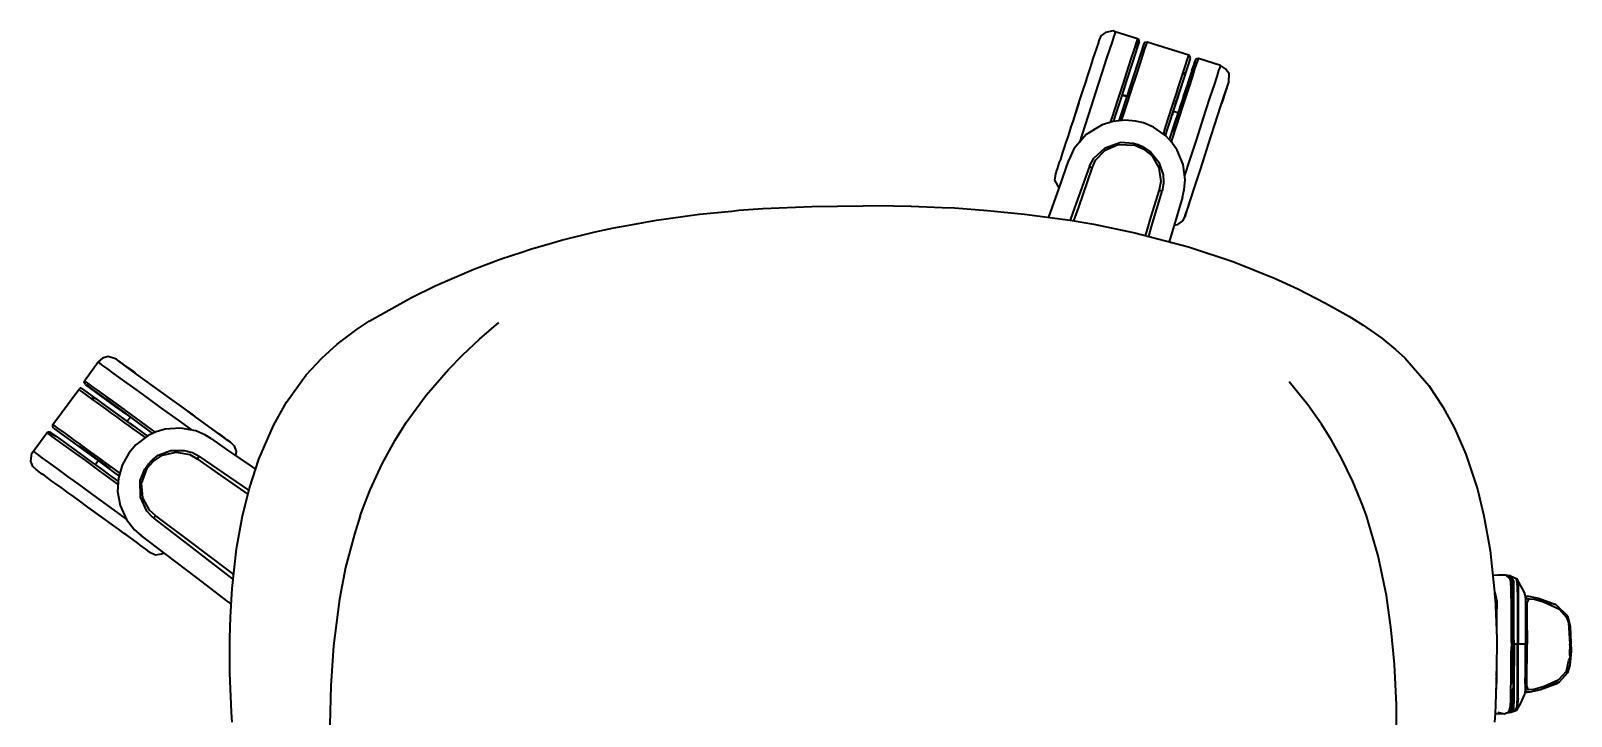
# Model space of a CAD drawing. Header units: inches. Extents: x -351 to 361, y -377 to 372.
# Drawn here: x -351 to 252, y 103 to 372 of the extents above; entities that cross this region are included whole.
import ezdxf

# ---------------------------------------------------------------- set-up
doc = ezdxf.new("R2010")
doc.units = ezdxf.units.IN
doc.header["$MEASUREMENT"] = 0
doc.layers.add('Lager 1', color=7, linetype='Continuous')

msp = doc.modelspace()

# ---------------------------------------------------------------- linework, layer by layer
at = {"layer": 'Lager 1', "color": 7, "lineweight": 35}
for points in [[(73.19, 371.28), (72.37, 371.64), (69.28, 371.02), (67.57, 369.64), (66.85, 368.04), (66.64, 367.42), (66.54, 367.06), (65.89, 365.19), (65.67, 364.39), (64.43, 360.78), (64.04, 359.39), (63.12, 356.54), (62.06, 353.29), (61.6, 351.88), (60.39, 348.14), (59.1, 344.18), (58.57, 342.55), (56.51, 336.12), (55.92, 334.46), (54.54, 330.17), (53.71, 327.58), (53.31, 326.35), (52.42, 323.61), (51.67, 321.3), (51.23, 320.17), (50.44, 317.53), (50.21, 316.96), (49.73, 315.68), (49.4, 313.17), (50.51, 311.1), (51.22, 310.14)], [(73.19, 371.28), (73.2, 371.22), (72.62, 369.51), (71.91, 367.3), (70.92, 364.29), (69.67, 360.47), (68.08, 355.57), (66.4, 350.37), (63.74, 342.17), (61.21, 334.38), (59.11, 327.92)], [(81.81, 368.45), (81.29, 366.88), (80.51, 364.48), (79.27, 360.64), (77.55, 355.36), (76.1, 350.75), (74, 344.42), (71.82, 337.61), (71.22, 335.8)], [(81.81, 368.45), (73.19, 371.28)], [(81.82, 368.49), (74.38, 370.88)], [(82.35, 368.15), (82.31, 367.63), (81.67, 364.74)], [(81.81, 368.45), (81.82, 368.49)], [(81.81, 368.45), (82.46, 368.25)], [(82.46, 368.25), (81.82, 368.49)], [(82.48, 367.27), (82.46, 368.25)], [(82.48, 367.27), (82.3, 366.7), (81.67, 364.74), (81.23, 363.37), (76.37, 348.47)], [(84.38, 366.6), (77.67, 345.95)], [(83.44, 360.46), (84.66, 364.2), (85.39, 366.45), (85.62, 367.18), (85.64, 367.23)], [(85.64, 367.23), (84.78, 367.05), (84.38, 366.6)], [(101.95, 362.05), (85.64, 367.23)], [(99.5, 354.53), (100.52, 357.64), (101.32, 360.12), (101.73, 361.37), (101.95, 362.05)], [(102.59, 360.79), (102.52, 361.26), (102.51, 361.31), (101.95, 362.05)], [(75.67, 336.53), (76.5, 339.09), (77.68, 342.74), (79.4, 348.02), (79.95, 349.72), (81.05, 353.1), (81.57, 354.71), (82.35, 357.09), (82.99, 359.15), (83.44, 360.46)], [(95.13, 328.13), (95.54, 329.41), (97.28, 334.66), (99.54, 341.6), (99.67, 342.01), (99.81, 342.44), (101.95, 349.02), (103.53, 353.9), (104.38, 356.68), (105.47, 359.88), (105.77, 360.77)], [(97.81, 339.56), (95.87, 340.09), (102.18, 359.5), (102.2, 359.58), (102.59, 360.79)], [(100.33, 314.75), (100.39, 314.91), (102.37, 321.02), (104.91, 328.81), (107.07, 335.46), (108.69, 340.45), (110.37, 345.63), (111.96, 350.54), (113.02, 353.77), (113.76, 356.07), (114.19, 357.33), (114.39, 358.01)], [(100.45, 298.82), (100.73, 299.69), (101.29, 301.42), (102.6, 305.43), (104.47, 311.05), (106.22, 316.57), (107.59, 320.62), (109.57, 326.89), (112.07, 334.57), (114.54, 342.2), (116.24, 347.4), (117.19, 350.33), (117.64, 351.51), (117.71, 354.85), (116.37, 356.81), (114.39, 358.01)], [(103.45, 356.77), (102.31, 353.38)], [(104.37, 359.74), (102.63, 354.38)], [(103.21, 356.15), (104.45, 359.43)], [(104.46, 360), (104.05, 358.73)], [(105.77, 360.77), (104.98, 360.72), (104.46, 360)], [(114.39, 358.01), (105.77, 360.77)], [(79.62, 351.96), (75.19, 338.32)], [(92.15, 331.05), (92.4, 332.66), (94.01, 337.61), (95.56, 342.39), (96.2, 344.37), (97.22, 347.49), (97.81, 349.31), (99.19, 353.56), (99.5, 354.53)], [(92.79, 330.6), (93.59, 333.06), (99.3, 350.66)], [(101.63, 350.8), (98.42, 341.43)], [(100.36, 353.92), (100.46, 355.07), (99.5, 354.53)], [(102.62, 354.34), (99.87, 345.89)], [(101.94, 352.13), (99.88, 345.93)], [(99.88, 345.93), (101.63, 350.8)], [(102.31, 353.24), (100.85, 348.89)], [(102.94, 355.19), (101.61, 351.25)], [(114.78, 342.91), (115.28, 344.26), (116.4, 347.9), (116.7, 348.68), (117.22, 350.41)], [(76.74, 349.62), (74.9, 343.92), (73.63, 340.03), (72.42, 336.32), (72.36, 336.14), (72.31, 336.13), (72.36, 336.13)], [(77.68, 345.98), (75.75, 346.54)], [(75.75, 346.54), (77.67, 345.95)], [(97.04, 344.36), (95.43, 338.74)], [(96.47, 335.43), (100.15, 346.06)], [(98.42, 341.43), (100.15, 346.06)], [(99.88, 345.93), (98.42, 341.43)], [(58.84, 343.38), (56.5, 336.18), (56.2, 335.24)], [(75.19, 338.32), (74.56, 336.4)], [(76.11, 340.77), (74.7, 336.41)], [(98.42, 341.43), (95.43, 332.23)], [(99.5, 306.47), (100.17, 309.44), (100.54, 313.25), (99.72, 319.32), (97.42, 324.92), (95.35, 327.89), (93, 330.45), (88.16, 333.9), (84.27, 335.57), (81.09, 336.3), (76.98, 336.69), (72.31, 336.13), (68.01, 334.83), (61.81, 331.05), (56.96, 325.43), (54.99, 320.94)], [(94.37, 328.96), (94.94, 330.7), (96.47, 335.43)], [(63.02, 318.6), (64.74, 321.81), (69.16, 325.86), (75.39, 327.99), (80.13, 327.62), (82.11, 327.07), (83.89, 326.27), (84.58, 325.87), (86.91, 324.28), (90.27, 320.16), (91.91, 315.18), (92.03, 312.51), (92.11, 311.81), (91.53, 308.88)], [(64.09, 317.88), (65.48, 320.92), (69.21, 324.83), (74.34, 327.05), (80.82, 326.87), (84.12, 325.39), (87.48, 322.75), (90.29, 317.95), (91, 312.61), (90.35, 309.37)], [(47.17, 298.6), (51.17, 310), (54.99, 320.94)], [(63.02, 318.6), (56.58, 300.54), (55.48, 297.48)], [(57, 297.22), (58.84, 302.58), (64.09, 317.88)], [(64.09, 317.88), (63.02, 318.6)], [(90.35, 309.37), (87.02, 298.53), (85.36, 293.09)], [(86.29, 291.13), (87.41, 294.98), (91.53, 308.88)], [(90.35, 309.37), (91.53, 308.88)], [(-106.48, 297.49), (-89.64, 299.79), (-76.93, 301.07), (-74.19, 301.38), (-64.87, 302.01), (-45.64, 302.89), (-25.49, 303.16)], [(-25.49, 303.16), (-20.61, 303.2), (-6.71, 302.92), (5.39, 302.5), (10.22, 302.29), (23.17, 301.3), (37.58, 299.89), (55.57, 297.47)], [(99.5, 306.47), (97.27, 299.09), (94.26, 289.03)], [(100.67, 299.13), (101.02, 300.45), (101.17, 301.04), (102.09, 303.65), (102.4, 304.81)], [(-237.43, 243.4), (-231.48, 248.88), (-223.66, 254.74), (-218.98, 257.9), (-202.36, 267.21), (-193.1, 271.78), (-177.93, 278.33), (-167.2, 282.31), (-159.21, 285), (-155.73, 286.14), (-147.18, 288.62), (-143.61, 289.61), (-130.42, 292.86), (-123.18, 294.43), (-117.97, 295.44), (-106.48, 297.49)], [(55.57, 297.47), (64.83, 295.87), (80.86, 292.57), (101.83, 287.04), (119.6, 281.1), (135.75, 274.66), (144.65, 270.53), (155.54, 265.02), (164.56, 259.95), (170.27, 256.39), (177.47, 251.27), (182.83, 246.78), (186.48, 243.51)], [(96.2, 295.51), (97.69, 295.76), (99.63, 297.22)], [(99.63, 297.22), (100.67, 299.13)], [(99.63, 297.22), (100.45, 298.82)], [(100.45, 298.82), (100.67, 299.13)], [(85.36, 293.09), (84.87, 291.51)], [(-222.41, 181.71), (-220.66, 186.58), (-218.53, 191.93), (-213.9, 202.06), (-208.76, 211.35), (-204.41, 218.27), (-196.62, 228.93), (-187.92, 238.97), (-182.29, 244.69), (-175.68, 250.9), (-168.11, 257.4)], [(-330.39, 234.61), (-325.1, 241.96)], [(-273.11, 210.41), (-273.85, 210.94), (-275.32, 212.01), (-278.73, 214.49), (-283.5, 218.01), (-288.21, 221.39), (-291.54, 223.8), (-296.99, 227.76), (-303.52, 232.5), (-310.01, 237.22), (-314.44, 240.44), (-316.92, 242.24), (-317.91, 243.04), (-321.06, 244.14), (-323.34, 243.47), (-325.1, 241.96)], [(-288.29, 215.22), (-288.43, 215.32), (-293.63, 219.1), (-300.25, 223.92), (-305.91, 228.03), (-310.16, 231.11), (-314.56, 234.31), (-318.74, 237.34), (-321.48, 239.34), (-323.44, 240.76), (-324.51, 241.56), (-325.1, 241.96)], [(-316.99, 242.3), (-315.51, 241.27), (-314.86, 240.74), (-311.74, 238.55), (-310.61, 237.66)], [(-268.51, 181.72), (-265.84, 192.52), (-262.19, 203.87), (-256.4, 217.11), (-251.3, 226.2), (-243.55, 236.86), (-237.43, 243.4)], [(186.48, 243.51), (195.87, 232.71), (201.39, 224.43), (205.93, 216.09), (210.42, 205.88), (215.02, 192.11), (217.51, 181.72)], [(-342.74, 217.46), (-332.59, 231.23)], [(-332.59, 231.23), (-331.98, 231.77), (-331.27, 231.52)], [(-326.84, 227.05), (-329.46, 228.96), (-331.4, 230.37), (-332.59, 231.23)], [(-313.73, 218.8), (-330.24, 230.77), (-331.17, 231.45), (-331.27, 231.52)], [(-330.06, 233.13), (-330.58, 233.85), (-330.39, 234.61)], [(-302.63, 214.41), (-303.72, 215.19), (-308.17, 218.47), (-314.08, 222.76), (-314.47, 223.04), (-314.79, 223.28), (-320.39, 227.35), (-324.54, 230.36), (-326.93, 232.02), (-329.62, 234.05), (-330.39, 234.61)], [(-330.06, 233.13), (-328.97, 232.34)], [(-314.26, 221.65), (-318.08, 224.43), (-329.83, 232.96)], [(-326.78, 230.75), (-329.52, 232.94)], [(-327.3, 231.17), (-324.43, 229.04)], [(-325.95, 230.2), (-322.62, 227.72)], [(171.49, 181.72), (170.06, 185.6), (166.17, 195.16), (161.78, 204.24), (157.78, 211.36), (153.87, 217.59), (148.6, 225.11), (141.29, 234.15)], [(-311.07, 216.84), (-327.95, 229.11)], [(-326.84, 227.05), (-327.16, 228.27), (-325.54, 227.35)], [(-306.53, 212.32), (-308.34, 213.62), (-311.28, 215.75), (-312.92, 216.94), (-314.54, 218.12), (-317.7, 220.43), (-319.82, 221.96), (-322.07, 223.58), (-325.7, 226.23), (-326.84, 227.05)], [(-324.29, 228.99), (-320.6, 226.26)], [(-323.34, 228.3), (-318.08, 224.43)], [(-322.18, 227.6), (-314.26, 221.65)], [(-318.08, 224.43), (-322.18, 227.6)], [(-309.16, 217.94), (-318.13, 224.73)], [(-314.26, 221.65), (-318.13, 224.73)], [(-342.53, 216.06), (-342.74, 216.54), (-342.74, 217.46)], [(-338.02, 214.03), (-340.8, 216.05), (-342.57, 217.34), (-342.74, 217.46)], [(-314.26, 221.65), (-306.44, 215.96)], [(-313.74, 218.78), (-312.51, 220.37)], [(-312.63, 217.97), (-305.7, 212.94)], [(-303.65, 213.94), (-305.13, 215.02), (-309.16, 217.94)], [(-289.98, 222.67), (-289.39, 222.26), (-287.37, 220.78)], [(-350.44, 206.87), (-345.1, 214.19)], [(-349.7, 207.89), (-345.13, 214.22)], [(-345.13, 214.22), (-344.7, 214.75)], [(-345.13, 214.22), (-345.1, 214.19)], [(-345.1, 214.19), (-344.7, 214.75)], [(-345.1, 214.19), (-343.76, 213.22), (-341.72, 211.74), (-338.45, 209.37), (-333.96, 206.1), (-330.02, 203.3), (-324.65, 199.34), (-318.85, 195.17), (-317.28, 194.01)], [(-344.7, 214.75), (-343.76, 214.47)], [(-344.64, 214.62), (-344.16, 214.43), (-341.6, 212.92)], [(-343.76, 214.47), (-343.28, 214.12), (-341.6, 212.92), (-340.44, 212.08), (-326.82, 202.16)], [(-342.53, 216.06), (-323.95, 202.57)], [(-316.57, 198.45), (-318.68, 199.97), (-321.92, 202.32), (-323.4, 203.41), (-324.9, 204.49), (-327.89, 206.62), (-332.13, 209.75), (-334.16, 211.22), (-335.88, 212.45), (-338.02, 214.03)], [(-280.68, 211.87), (-283.29, 213.43), (-286.81, 214.95), (-292.84, 216.05), (-298.87, 215.59), (-302.33, 214.54), (-305.49, 213.1), (-310.27, 209.56), (-313.07, 206.27), (-315.69, 201.5), (-317.14, 196.48), (-317.44, 191.25), (-316.42, 185.71), (-313.95, 180.22), (-310.77, 176.2), (-308.2, 174)], [(-280.68, 211.87), (-274.35, 207.47), (-264.76, 200.84), (-263.46, 199.94)], [(-278.21, 214.11), (-277.19, 213.46), (-275, 211.78), (-274.48, 211.46), (-273.34, 210.71)], [(-299.08, 167.09), (-300.22, 166.71), (-302.53, 166.29), (-304.82, 167.38), (-305.88, 168.24), (-306.35, 168.63), (-308.63, 170.2), (-309.56, 170.96), (-311.53, 172.39), (-313.86, 174.08), (-314.9, 174.84), (-317.11, 176.44), (-320.77, 179.08), (-322.17, 180.14), (-327.64, 184.1), (-329.03, 185.1), (-332.39, 187.55), (-335.57, 189.86), (-336.77, 190.73), (-339.54, 192.74), (-341.96, 194.5), (-343.17, 195.3), (-346.21, 197.59), (-346.91, 198.05), (-348.49, 199.24), (-348.8, 199.45), (-349.32, 199.85), (-350.63, 201.03), (-351.41, 203.07), (-351.04, 206.2), (-350.44, 206.87)], [(-350.44, 206.87), (-350.39, 206.87), (-348.93, 205.79), (-347.06, 204.42), (-344.5, 202.56), (-341.25, 200.18), (-337.08, 197.16), (-332.66, 193.96), (-325.68, 188.89), (-319.06, 184.08), (-314.04, 180.44)], [(-332.44, 208.96), (-320.52, 200.22)], [(-324.29, 202.81), (-332.44, 208.96)], [(-303.49, 180.93), (-305.99, 183.5), (-308.5, 189), (-308.6, 195.59), (-306.78, 199.98), (-305.64, 201.69), (-304.34, 203.14), (-303.74, 203.67), (-301.51, 205.4), (-296.55, 207.32), (-291.3, 207.34), (-288.73, 206.63), (-288.04, 206.49), (-285.43, 205.03)], [(-302.47, 181.71), (-304.94, 183.98), (-307.5, 188.74), (-308.02, 194.3), (-305.86, 200.41), (-303.43, 203.09), (-299.87, 205.47), (-294.44, 206.65), (-289.14, 205.69), (-286.26, 204.06)], [(-273.34, 210.71), (-271.84, 209.14)], [(-273.11, 210.41), (-273.34, 210.71)], [(-271.84, 209.14), (-273.11, 210.41)], [(-271.84, 209.14), (-271.05, 206.84), (-271.27, 205.34)], [(-328.75, 203.56), (-323.9, 200.05), (-320.59, 197.64), (-317.43, 195.34), (-317.21, 195.18)], [(-326.22, 201.73), (-325.1, 203.4)], [(-316.87, 197.42), (-318.48, 198.59), (-324.29, 202.81)], [(-320.52, 200.22), (-324.29, 202.81)], [(-305.35, 201.96), (-305.17, 202.19)], [(-304.49, 203.05), (-304.38, 203.19)], [(-286.26, 204.06), (-285.43, 205.03)], [(-286.26, 204.06), (-276.98, 197.55), (-272.32, 194.28)], [(-266.03, 191.74), (-273.48, 196.82), (-285.43, 205.03)], [(-272.32, 194.28), (-267.64, 190.98), (-266.43, 190.13)], [(-321.42, 179.58), (-322.22, 180.15), (-328.34, 184.6)], [(-302.47, 181.71), (-303.49, 180.93)], [(-303.49, 180.93), (-288.3, 169.21), (-272.16, 156.71)], [(-271.93, 158.78), (-273.65, 160.07), (-289.54, 171.99), (-302.47, 181.71)], [(-272.59, 100.9), (-272.87, 104.82), (-273.48, 120.14), (-273.47, 133.84), (-273.28, 142.03), (-272.53, 153.23), (-270.85, 168.76), (-268.51, 181.72)], [(-222.41, 181.71), (-224.74, 174.54), (-228.15, 161.41), (-230.55, 149.03), (-232.91, 130.74), (-233.94, 115.06), (-234.31, 100.01), (-234.12, 85.29), (-233.6, 72.66), (-232.7, 58.49), (-232.03, 50.51), (-230.78, 37.35), (-229.03, 22.04), (-227.04, 7.05), (-226.78, 5.17)], [(175.8, 5.17), (176.07, 7.03), (177.86, 20.5), (180.27, 41.67), (182.41, 68.06), (183.27, 89.97), (183.24, 107.74), (182.49, 123.56), (181.25, 137.01), (179.33, 150.54), (176.11, 166.06), (171.49, 181.72)], [(217.51, 181.72), (219.96, 168.17), (221.89, 149.29), (222.5, 133.76), (222.49, 120.81), (222.08, 107.7), (221.86, 104.3), (221.88, 104.3), (221.86, 104.3), (221.65, 100.92)], [(-274.17, 148.08), (-286.59, 157.55), (-298.97, 167), (-308.2, 174)], [(226.04, 158.44), (223.01, 158.51), (220.96, 158.34)], [(226.04, 158.44), (227.7, 156.98), (227.85, 155.98), (228.06, 152.98), (228.16, 145.41), (228.17, 132.47), (228.46, 131.32)], [(228.42, 156.13), (228.32, 156.18), (227.72, 157.89), (226.04, 158.44)], [(226.32, 158.35), (226.72, 158.34)], [(226.72, 158.34), (226.42, 158.32)], [(226.72, 158.34), (227.71, 158.37)], [(227.71, 158.37), (230.17, 157.19)], [(228.42, 157.31), (227.71, 158.37)], [(228.42, 157.31), (227.76, 157.77)], [(229.25, 156.03), (228.42, 157.31)], [(228.88, 153.26), (228.82, 155.89), (228.42, 157.31)], [(230.17, 157.19), (230.25, 157.16), (231.08, 155.73), (233.23, 151.69), (233.62, 150.18), (233.78, 148.49), (233.83, 144.49), (233.83, 141.75), (233.81, 131.39)], [(230.17, 157.19), (230.57, 154.73)], [(230.17, 157.19), (230.74, 155.82)], [(221.63, 151.83), (221.63, 151.83), (221.89, 149.29), (221.76, 151.8), (222.55, 148.19), (222.49, 142.09), (222.38, 137.42), (222.37, 137)], [(228.42, 156.13), (228.79, 154.74), (228.88, 152.21)], [(228.86, 152.64), (228.7, 154.64), (228.62, 155.35)], [(229.25, 156.03), (228.88, 153.26)], [(229.26, 150.26), (228.88, 153.26)], [(228.88, 153.26), (228.88, 146.72)], [(229.26, 150.26), (229.25, 156.03)], [(230.57, 154.73), (230.74, 155.82)], [(230.57, 154.73), (230.62, 148.64), (230.61, 131.75)], [(230.74, 155.82), (230.85, 154.11), (230.89, 150.37), (230.95, 141.99), (230.88, 136.51), (230.96, 131.39)], [(-274.17, 148.08), (-272.94, 147.13)], [(228.88, 143.45), (228.87, 147.23)], [(228.87, 145.48), (228.88, 143.45)], [(229.26, 146.41), (229.27, 147.33), (229.26, 150.26)], [(229.29, 131.21), (229.26, 133.03), (229.26, 146.41)], [(233.56, 150.4), (234.9, 150.22), (238.83, 149.47)], [(233.57, 150.36), (235.63, 150.07)], [(233.81, 149.26), (233.8, 147.76)], [(235.63, 150.07), (234.08, 149.99), (233.81, 149.26)], [(233.81, 149.26), (237.28, 149.07)], [(235.02, 149.19), (234.29, 147.63), (234.35, 142.39), (234.38, 131.39)], [(237.28, 149.07), (240.84, 148.06)], [(237.28, 149.07), (245.59, 147.03)], [(238.83, 149.47), (245.59, 147.03)], [(240.84, 148.06), (247.11, 145.13), (249.78, 141.99)], [(245.59, 147.03), (240.84, 148.06)], [(245.59, 147.03), (250.21, 142.57)], [(228.87, 143.31), (228.87, 143.24), (228.87, 139.86), (228.86, 136.89), (228.86, 135.2), (228.86, 131.39)], [(228.87, 143.53), (228.87, 143.31)], [(233.82, 140.77), (233.94, 131.36)], [(250.21, 142.57), (249.78, 141.99)], [(249.78, 141.99), (250.56, 139.79), (251.16, 131.39)], [(250.21, 142.57), (251.31, 138.54), (251.67, 128.73)], [(229.26, 133.03), (229.26, 131.23), (228.86, 131.39)], [(227.22, 104.88), (227.27, 105.05), (227.5, 105.53), (227.92, 107.25), (228.02, 109.69), (228.1, 111.49), (228.16, 119.24), (228.16, 120.93), (228.17, 125.17), (228.18, 127.99), (228.46, 131.32)], [(228.86, 131.39), (228.46, 131.32)], [(228.86, 131.39), (228.86, 121.06), (228.9, 110.84)], [(229.29, 131.21), (229.27, 114.31)], [(230.61, 131.75), (229.29, 131.21)], [(230.61, 131.75), (230.96, 131.39)], [(230.61, 111.79), (230.62, 120.6), (230.61, 131.75)], [(230.95, 109.96), (230.86, 116.67), (230.96, 131.39)], [(233.81, 131.39), (230.96, 131.39)], [(233.81, 131.39), (233.79, 126.65), (233.78, 121.94), (233.77, 119.55), (233.69, 116)], [(233.69, 116), (233.74, 120.58), (233.81, 131.39)], [(235.46, 112.64), (233.88, 113.08), (233.73, 115.25), (233.82, 121.97), (233.94, 131.36)], [(233.94, 131.36), (233.81, 131.36)], [(233.94, 131.36), (234.38, 131.39)], [(246.92, 116.5), (236.64, 113.56), (234.87, 113.66), (234.29, 115.16), (234.33, 119.57), (234.49, 128.1), (234.38, 131.39)], [(251.67, 128.73), (251.15, 123.26), (250.21, 120.21)], [(251.16, 131.39), (250.95, 127.84), (251.1, 125.93)], [(251.67, 128.73), (251.16, 131.39)], [(222.22, 112.34), (222.34, 112.6), (222.57, 117.12), (222.48, 120.69)], [(249.87, 120.87), (246.54, 117.34), (241.04, 114.82)], [(249.87, 120.87), (250.75, 125.16), (251.1, 125.93)], [(250.21, 120.21), (249.87, 120.87)], [(233.69, 116), (233.61, 113.48), (233.37, 111.85), (231.87, 108.33), (230.21, 105.65)], [(246.92, 116.5), (245.66, 115.82), (239.67, 113.57), (235.46, 112.64)], [(250.21, 120.21), (246.92, 116.5)], [(227.22, 104.88), (227.78, 105.09), (228.49, 106.19), (228.64, 107.92), (228.81, 109.63), (228.85, 111.08), (228.87, 113.88)], [(228.89, 110.67), (228.74, 107.5), (228.57, 107.13)], [(228.82, 110), (228.86, 109.99)], [(228.86, 111.6), (228.89, 111.6)], [(228.88, 114.32), (228.89, 110.34)], [(228.89, 110.34), (229.24, 108.46)], [(229.27, 114.31), (228.9, 110.84)], [(229.27, 114.31), (229.24, 108.46)], [(230.21, 105.65), (230.8, 107.28), (230.95, 109.96)], [(230.55, 106.92), (230.61, 111.79)], [(230.55, 106.92), (230.95, 109.96)], [(230.61, 111.79), (230.95, 109.96)], [(235.46, 112.64), (233.45, 112.38)], [(221.86, 104.3), (221.88, 104.3), (223.72, 104.25), (224.78, 104.3), (225.06, 104.31)], [(222.92, 104.81), (225.51, 104.21), (227.22, 104.88)], [(228.16, 104.73), (226.6, 104.41), (226.09, 104.44)], [(229.24, 108.46), (228.85, 107.31), (228.7, 106.12), (228.31, 105.4), (228, 105.14), (227.7, 105), (227.26, 104.87), (227.16, 104.85)], [(228.16, 104.73), (228.51, 104.91), (229.19, 106.37)], [(229.59, 105.16), (228.47, 104.82), (228.51, 104.91)], [(228.72, 105.51), (229.19, 106.37)], [(229.19, 106.37), (229.24, 108.46)], [(229.59, 105.16), (230.55, 106.92)], [(230.21, 105.65), (229.59, 105.16)]]:
    msp.add_lwpolyline(points, dxfattribs=at)

doc.saveas('drawing.dxf')
